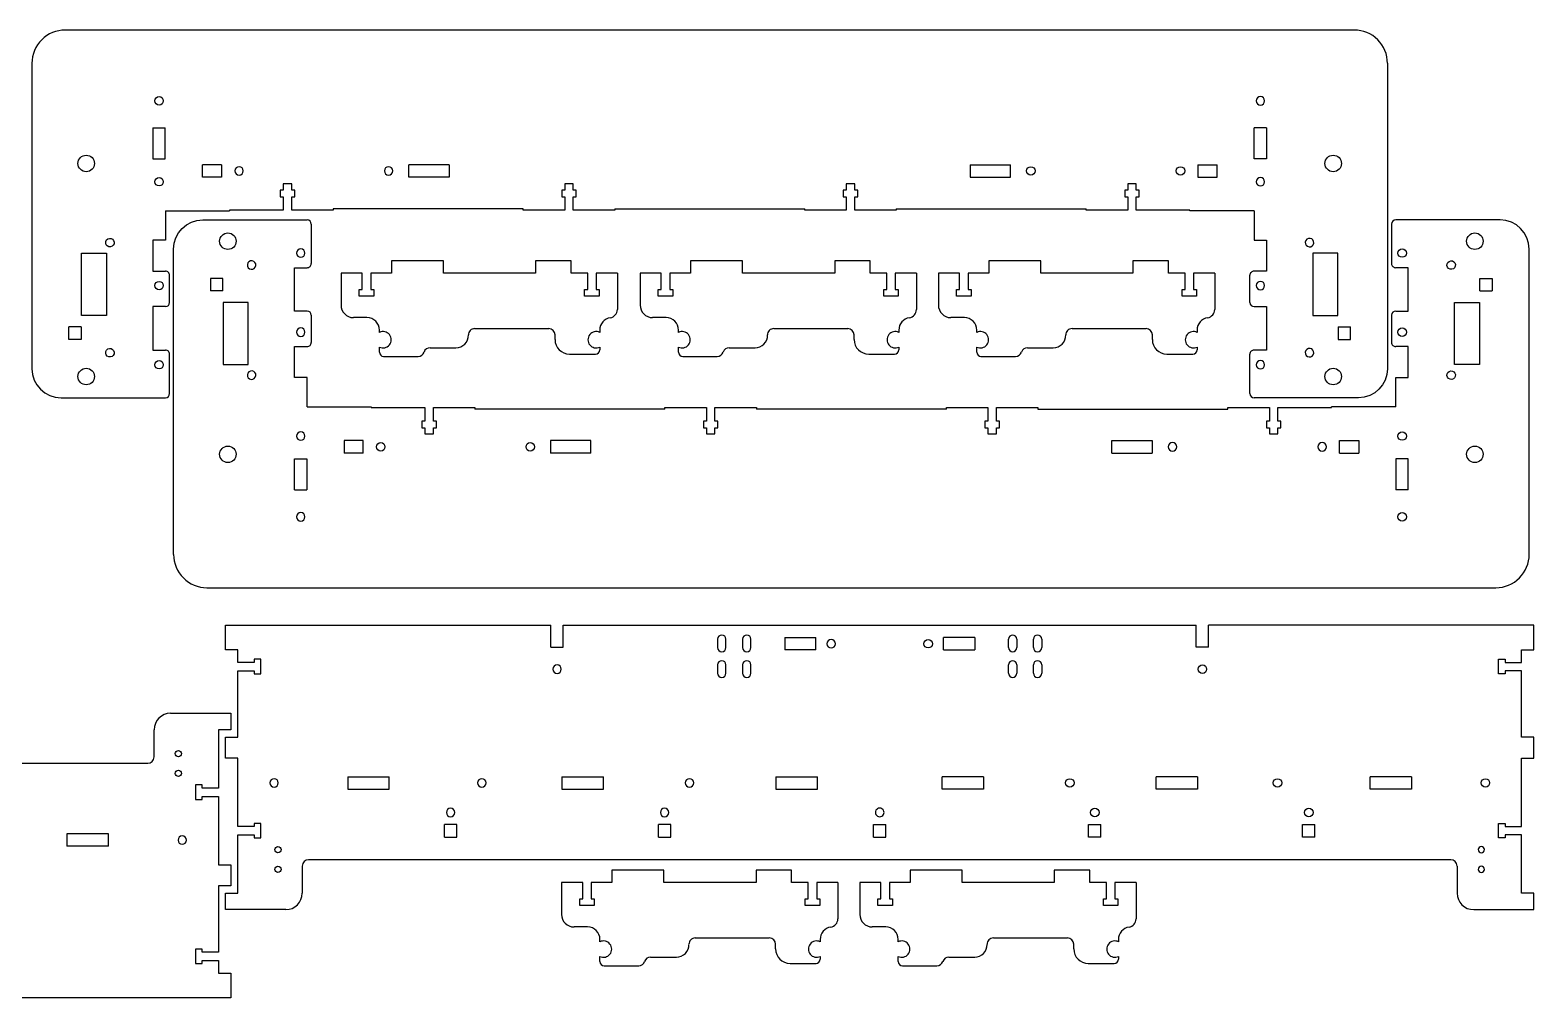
# Model space of a CAD drawing. Header units: millimetres. Extents: x 52 to 2754, y -868 to 10.
# Drawn here: x 2030 to 2754, y -744 to -278 of the extents above; entities that cross this region are included whole.
import ezdxf

# ---------------------------------------------------------------- set-up
doc = ezdxf.new("R2010")
doc.units = ezdxf.units.MM
doc.linetypes.add('HIDDEN', pattern=[9.525, 6.35, -3.175])
doc.layers.get('0').update_dxf_attribs({"lineweight": 70})
doc.layers.add('Hidden', color=7, linetype='HIDDEN', lineweight=70)

msp = doc.modelspace()

# ---------------------------------------------------------------- linework, layer by layer
at = {"color": 7, "lineweight": -3}
for p, q in [((2667.16, -278.45), (2046.72, -278.45)), ((2030.72, -294.45), (2030.72, -441.45)), ((2683.16, -294.45), (2683.16, -441.45)), ((2088.89, -325.53), (2094.89, -325.53)), ((2088.89, -325.53), (2088.89, -340.45)), ((2094.89, -340.45), (2094.89, -325.53)), ((2618.99, -340.45), (2618.99, -325.53)), ((2624.99, -325.53), (2618.99, -325.53)), ((2624.99, -325.53), (2624.99, -340.45)), ((2088.89, -340.45), (2094.89, -340.45)), ((2112.77, -349.27), (2112.77, -343.27)), ((2121.93, -343.27), (2112.77, -343.27)), ((2121.93, -343.27), (2121.93, -349.27)), ((2212.15, -349.25), (2212.15, -343.25)), ((2231.56, -343.25), (2212.15, -343.25)), ((2231.56, -343.25), (2231.56, -349.25)), ((2482.31, -343.25), (2482.31, -349.25)), ((2482.31, -343.25), (2501.73, -343.25)), ((2501.73, -349.25), (2501.73, -343.25)), ((2591.95, -343.27), (2591.95, -349.27)), ((2591.95, -343.27), (2601.11, -343.27)), ((2601.11, -349.27), (2601.11, -343.27)), ((2624.99, -340.45), (2618.99, -340.45)), ((2121.93, -349.27), (2112.77, -349.27)), ((2151.64, -352.45), (2151.64, -355.45)), ((2155.74, -352.45), (2151.64, -352.45)), ((2155.74, -355.45), (2155.74, -352.45)), ((2231.56, -349.25), (2212.15, -349.25)), ((2287.14, -352.45), (2287.14, -355.45)), ((2291.24, -352.45), (2287.14, -352.45)), ((2291.24, -355.45), (2291.24, -352.45)), ((2422.64, -352.45), (2422.64, -355.45)), ((2426.74, -352.45), (2422.64, -352.45)), ((2426.74, -355.45), (2426.74, -352.45)), ((2482.31, -349.25), (2501.73, -349.25)), ((2558.14, -352.45), (2558.14, -355.45)), ((2562.24, -352.45), (2558.14, -352.45)), ((2562.24, -355.45), (2562.24, -352.45)), ((2591.95, -349.27), (2601.11, -349.27)), ((2150.19, -355.45), (2150.19, -358.65)), ((2151.64, -355.45), (2150.19, -355.45)), ((2150.19, -358.65), (2151.64, -358.65)), ((2151.64, -358.65), (2151.64, -365.15)), ((2157.19, -355.45), (2155.74, -355.45)), ((2155.74, -358.65), (2157.19, -358.65)), ((2155.74, -365.15), (2155.74, -358.65)), ((2157.19, -358.65), (2157.19, -355.45)), ((2285.69, -355.45), (2285.69, -358.65)), ((2287.14, -355.45), (2285.69, -355.45)), ((2285.69, -358.65), (2287.14, -358.65)), ((2287.14, -358.65), (2287.14, -365.15)), ((2292.69, -355.45), (2291.24, -355.45)), ((2291.24, -358.65), (2292.69, -358.65)), ((2291.24, -365.15), (2291.24, -358.65)), ((2292.69, -358.65), (2292.69, -355.45)), ((2421.19, -355.45), (2421.19, -358.65)), ((2422.64, -355.45), (2421.19, -355.45)), ((2421.19, -358.65), (2422.64, -358.65)), ((2422.64, -358.65), (2422.64, -365.15)), ((2428.19, -355.45), (2426.74, -355.45)), ((2426.74, -358.65), (2428.19, -358.65)), ((2426.74, -365.15), (2426.74, -358.65)), ((2428.19, -358.65), (2428.19, -355.45)), ((2556.69, -355.45), (2556.69, -358.65)), ((2558.14, -355.45), (2556.69, -355.45)), ((2556.69, -358.65), (2558.14, -358.65)), ((2558.14, -358.65), (2558.14, -365.15)), ((2563.69, -355.45), (2562.24, -355.45)), ((2562.24, -358.65), (2563.69, -358.65)), ((2562.24, -365.15), (2562.24, -358.65)), ((2563.69, -358.65), (2563.69, -355.45)), ((2094.96, -365.45), (2094.96, -379.58)), ((2094.96, -365.45), (2125.79, -365.45)), ((2125.79, -365.15), (2125.79, -365.45)), ((2151.64, -365.15), (2125.79, -365.15)), ((2175.74, -365.15), (2155.74, -365.15)), ((2175.74, -364.45), (2175.74, -365.15)), ((2267.14, -364.45), (2175.74, -364.45)), ((2267.14, -365.15), (2267.14, -364.45)), ((2287.14, -365.15), (2267.14, -365.15)), ((2311.24, -365.15), (2291.24, -365.15)), ((2311.24, -364.45), (2402.64, -364.45)), ((2311.24, -364.45), (2311.24, -365.15)), ((2402.64, -365.15), (2402.64, -364.45)), ((2422.64, -365.15), (2402.64, -365.15)), ((2446.74, -365.15), (2426.74, -365.15)), ((2446.74, -364.45), (2446.74, -365.15)), ((2446.74, -364.45), (2538.14, -364.45)), ((2538.14, -365.15), (2538.14, -364.45)), ((2558.14, -365.15), (2538.14, -365.15)), ((2588.09, -365.15), (2562.24, -365.15)), ((2588.09, -365.45), (2588.09, -365.15)), ((2618.91, -365.45), (2588.09, -365.45)), ((2618.91, -365.45), (2618.91, -379.58)), ((2112.91, -369.86), (2163.14, -369.86)), ((2165.14, -371.86), (2165.14, -390.83)), ((2685.11, -371.86), (2685.11, -390.83)), ((2737.35, -369.86), (2687.11, -369.86)), ((2088.89, -379.58), (2088.89, -394.48)), ((2094.96, -379.58), (2088.89, -379.58)), ((2618.91, -379.58), (2624.99, -379.58)), ((2624.99, -379.58), (2624.99, -394.48)), ((2054.61, -415.8), (2054.61, -385.8)), ((2054.61, -385.8), (2066.61, -385.8)), ((2066.61, -385.8), (2066.61, -415.8)), ((2098.91, -530.86), (2098.91, -383.86)), ((2228.75, -389.47), (2203.75, -389.47)), ((2203.75, -389.47), (2203.75, -395.47)), ((2228.75, -395.47), (2228.75, -389.47)), ((2290.19, -389.47), (2273.11, -389.47)), ((2273.11, -389.47), (2273.11, -395.47)), ((2290.19, -395.47), (2290.19, -389.47)), ((2372.72, -389.47), (2347.72, -389.47)), ((2347.72, -389.47), (2347.72, -395.47)), ((2372.72, -395.47), (2372.72, -389.47)), ((2434.16, -389.47), (2417.08, -389.47)), ((2417.08, -389.47), (2417.08, -395.47)), ((2434.16, -395.47), (2434.16, -389.47)), ((2516.27, -389.47), (2491.27, -389.47)), ((2491.27, -389.47), (2491.27, -395.47)), ((2516.27, -395.47), (2516.27, -389.47)), ((2577.71, -389.47), (2560.63, -389.47)), ((2560.63, -389.47), (2560.63, -395.47)), ((2577.71, -395.47), (2577.71, -389.47)), ((2647.27, -385.8), (2647.27, -415.8)), ((2659.27, -385.8), (2647.27, -385.8)), ((2659.27, -415.8), (2659.27, -385.8)), ((2751.35, -530.86), (2751.35, -383.86)), ((2088.89, -394.48), (2094.95, -394.48)), ((2096.95, -409.58), (2096.95, -396.48)), ((2122.65, -397.96), (2116.65, -397.96)), ((2116.65, -397.96), (2116.65, -403.96)), ((2122.65, -403.96), (2122.65, -397.96)), ((2157.08, -413.73), (2157.08, -392.83)), ((2157.08, -392.83), (2163.14, -392.83)), ((2189.65, -395.47), (2179.47, -395.47)), ((2179.47, -395.47), (2179.47, -410.85)), ((2189.65, -403.27), (2189.65, -395.47)), ((2203.75, -395.47), (2193.75, -395.47)), ((2193.75, -395.47), (2193.75, -403.27)), ((2273.11, -395.47), (2228.75, -395.47)), ((2298.19, -395.47), (2290.19, -395.47)), ((2298.19, -403.27), (2298.19, -395.47)), ((2312.47, -395.47), (2302.29, -395.47)), ((2302.29, -395.47), (2302.29, -403.27)), ((2312.47, -395.47), (2312.47, -412.96)), ((2333.62, -395.47), (2323.44, -395.47)), ((2323.44, -395.47), (2323.44, -410.85)), ((2333.62, -403.27), (2333.62, -395.47)), ((2347.72, -395.47), (2337.72, -395.47)), ((2337.72, -395.47), (2337.72, -403.27)), ((2417.08, -395.47), (2372.72, -395.47)), ((2442.16, -395.47), (2434.16, -395.47)), ((2442.16, -403.27), (2442.16, -395.47)), ((2456.44, -395.47), (2446.26, -395.47)), ((2446.26, -395.47), (2446.26, -403.27)), ((2456.44, -395.47), (2456.44, -412.96)), ((2477.17, -395.47), (2466.99, -395.47)), ((2466.99, -395.47), (2466.99, -410.85)), ((2477.17, -403.27), (2477.17, -395.47)), ((2491.27, -395.47), (2481.27, -395.47)), ((2481.27, -395.47), (2481.27, -403.27)), ((2560.63, -395.47), (2516.27, -395.47)), ((2585.71, -395.47), (2577.71, -395.47)), ((2585.71, -403.27), (2585.71, -395.47)), ((2599.99, -395.47), (2589.81, -395.47)), ((2589.81, -395.47), (2589.81, -403.27)), ((2599.99, -395.47), (2599.99, -412.96)), ((2616.92, -409.58), (2616.92, -396.48)), ((2624.99, -394.48), (2618.92, -394.48)), ((2693.18, -392.83), (2687.11, -392.83)), ((2693.18, -413.73), (2693.18, -392.83)), ((2727.6, -403.96), (2727.6, -397.96)), ((2727.6, -397.96), (2733.6, -397.96)), ((2733.6, -397.96), (2733.6, -403.96)), ((2122.65, -403.96), (2116.65, -403.96)), ((2188.2, -403.27), (2189.65, -403.27)), ((2188.2, -406.47), (2188.2, -403.27)), ((2193.75, -403.27), (2195.2, -403.27)), ((2195.2, -403.27), (2195.2, -406.47)), ((2296.74, -406.47), (2296.74, -403.27)), ((2296.74, -403.27), (2298.19, -403.27)), ((2302.29, -403.27), (2303.74, -403.27)), ((2303.74, -403.27), (2303.74, -406.47)), ((2332.17, -403.27), (2333.62, -403.27)), ((2332.17, -406.47), (2332.17, -403.27)), ((2337.72, -403.27), (2339.17, -403.27)), ((2339.17, -403.27), (2339.17, -406.47)), ((2440.71, -406.47), (2440.71, -403.27)), ((2440.71, -403.27), (2442.16, -403.27)), ((2446.26, -403.27), (2447.71, -403.27)), ((2447.71, -403.27), (2447.71, -406.47)), ((2475.72, -403.27), (2477.17, -403.27)), ((2475.72, -406.47), (2475.72, -403.27)), ((2481.27, -403.27), (2482.72, -403.27)), ((2482.72, -403.27), (2482.72, -406.47)), ((2584.26, -406.47), (2584.26, -403.27)), ((2584.26, -403.27), (2585.71, -403.27)), ((2589.81, -403.27), (2591.26, -403.27)), ((2591.26, -403.27), (2591.26, -406.47)), ((2727.6, -403.96), (2733.6, -403.96)), ((2088.89, -411.58), (2088.89, -432.48)), ((2094.95, -411.58), (2088.89, -411.58)), ((2122.8, -409.51), (2122.8, -439.51)), ((2134.8, -409.51), (2122.8, -409.51)), ((2134.8, -439.51), (2134.8, -409.51)), ((2195.2, -406.47), (2188.2, -406.47)), ((2303.74, -406.47), (2296.74, -406.47)), ((2339.17, -406.47), (2332.17, -406.47)), ((2447.71, -406.47), (2440.71, -406.47)), ((2482.72, -406.47), (2475.72, -406.47)), ((2591.26, -406.47), (2584.26, -406.47)), ((2618.92, -411.58), (2624.99, -411.58)), ((2624.99, -411.58), (2624.99, -432.48)), ((2715.46, -439.51), (2715.46, -409.51)), ((2715.46, -409.51), (2727.46, -409.51)), ((2727.46, -409.51), (2727.46, -439.51)), ((2066.61, -415.8), (2054.61, -415.8)), ((2163.14, -413.73), (2157.08, -413.73)), ((2165.14, -415.73), (2165.14, -428.83)), ((2191.97, -416.85), (2185.47, -416.85)), ((2335.94, -416.85), (2329.44, -416.85)), ((2479.49, -416.85), (2472.99, -416.85)), ((2647.27, -415.8), (2659.27, -415.8)), ((2685.11, -415.73), (2685.11, -428.83)), ((2687.11, -413.73), (2693.18, -413.73)), ((2048.46, -427.35), (2048.46, -421.35)), ((2054.46, -421.35), (2048.46, -421.35)), ((2054.46, -421.35), (2054.46, -427.35)), ((2197.97, -424), (2197.97, -422.85)), ((2243.79, -422.14), (2279.47, -422.14)), ((2282.47, -427.42), (2282.47, -425.14)), ((2303.97, -422.85), (2303.97, -424)), ((2341.94, -424), (2341.94, -422.85)), ((2387.76, -422.14), (2423.44, -422.14)), ((2426.44, -427.42), (2426.44, -425.14)), ((2447.94, -422.85), (2447.94, -424)), ((2485.49, -424), (2485.49, -422.85)), ((2531.31, -422.14), (2566.99, -422.14)), ((2569.99, -427.42), (2569.99, -425.14)), ((2591.49, -422.85), (2591.49, -424)), ((2659.41, -421.35), (2659.41, -427.35)), ((2659.41, -421.35), (2665.41, -421.35)), ((2665.41, -427.35), (2665.41, -421.35)), ((2054.46, -427.35), (2048.46, -427.35)), ((2088.89, -432.48), (2094.95, -432.48)), ((2157.08, -445.73), (2157.08, -430.83)), ((2157.08, -430.83), (2163.14, -430.83)), ((2197.97, -433.5), (2197.97, -431.04)), ((2222.3, -431.38), (2234.79, -431.38)), ((2303.97, -431.04), (2303.97, -432.42)), ((2341.94, -433.5), (2341.94, -431.04)), ((2366.27, -431.38), (2378.76, -431.38)), ((2447.94, -431.04), (2447.94, -432.42)), ((2485.49, -433.5), (2485.49, -431.04)), ((2509.82, -431.38), (2522.31, -431.38)), ((2591.49, -431.04), (2591.49, -432.42)), ((2624.99, -432.48), (2618.92, -432.48)), ((2659.41, -427.35), (2665.41, -427.35)), ((2693.18, -430.83), (2687.11, -430.83)), ((2693.18, -445.73), (2693.18, -430.83)), ((2096.95, -453.45), (2096.95, -434.48)), ((2122.8, -439.51), (2134.8, -439.51)), ((2199.97, -435.5), (2216.6, -435.5)), ((2289.47, -434.42), (2301.97, -434.42)), ((2343.94, -435.5), (2360.57, -435.5)), ((2433.44, -434.42), (2445.94, -434.42)), ((2487.49, -435.5), (2504.12, -435.5)), ((2576.99, -434.42), (2589.49, -434.42)), ((2616.92, -453.45), (2616.92, -434.48)), ((2727.46, -439.51), (2715.46, -439.51)), ((2163.15, -445.73), (2157.08, -445.73)), ((2163.15, -459.86), (2163.15, -445.73)), ((2687.1, -445.73), (2693.18, -445.73)), ((2687.1, -459.86), (2687.1, -445.73)), ((2044.72, -455.45), (2094.95, -455.45)), ((2669.16, -455.45), (2618.92, -455.45)), ((2163.15, -459.86), (2193.98, -459.86)), ((2193.98, -459.86), (2193.98, -460.16)), ((2193.98, -460.16), (2219.83, -460.16)), ((2219.83, -460.16), (2219.83, -466.66)), ((2223.93, -466.66), (2223.93, -460.16)), ((2223.93, -460.16), (2243.93, -460.16)), ((2243.93, -460.16), (2243.93, -460.86)), ((2335.33, -460.86), (2243.93, -460.86)), ((2335.33, -460.16), (2355.33, -460.16)), ((2335.33, -460.86), (2335.33, -460.16)), ((2355.33, -460.16), (2355.33, -466.66)), ((2359.43, -460.16), (2379.43, -460.16)), ((2359.43, -466.66), (2359.43, -460.16)), ((2379.43, -460.16), (2379.43, -460.86)), ((2470.83, -460.86), (2379.43, -460.86)), ((2470.83, -460.16), (2490.83, -460.16)), ((2470.83, -460.86), (2470.83, -460.16)), ((2490.83, -460.16), (2490.83, -466.66)), ((2494.93, -460.16), (2514.93, -460.16)), ((2494.93, -466.66), (2494.93, -460.16)), ((2514.93, -460.16), (2514.93, -460.86)), ((2514.93, -460.86), (2606.33, -460.86)), ((2606.33, -460.86), (2606.33, -460.16)), ((2606.33, -460.16), (2626.33, -460.16)), ((2626.33, -460.16), (2626.33, -466.66)), ((2630.43, -460.16), (2656.28, -460.16)), ((2630.43, -466.66), (2630.43, -460.16)), ((2656.28, -460.16), (2656.28, -459.86)), ((2687.1, -459.86), (2656.28, -459.86)), ((2218.38, -466.66), (2218.38, -469.86)), ((2219.83, -466.66), (2218.38, -466.66)), ((2218.38, -469.86), (2219.83, -469.86)), ((2219.83, -469.86), (2219.83, -472.86)), ((2225.38, -466.66), (2223.93, -466.66)), ((2223.93, -469.86), (2225.38, -469.86)), ((2223.93, -472.86), (2223.93, -469.86)), ((2225.38, -469.86), (2225.38, -466.66)), ((2353.88, -466.66), (2353.88, -469.86)), ((2355.33, -466.66), (2353.88, -466.66)), ((2353.88, -469.86), (2355.33, -469.86)), ((2355.33, -469.86), (2355.33, -472.86)), ((2360.88, -466.66), (2359.43, -466.66)), ((2359.43, -469.86), (2360.88, -469.86)), ((2359.43, -472.86), (2359.43, -469.86)), ((2360.88, -469.86), (2360.88, -466.66)), ((2489.38, -466.66), (2489.38, -469.86)), ((2490.83, -466.66), (2489.38, -466.66)), ((2489.38, -469.86), (2490.83, -469.86)), ((2490.83, -469.86), (2490.83, -472.86)), ((2496.38, -466.66), (2494.93, -466.66)), ((2494.93, -469.86), (2496.38, -469.86)), ((2494.93, -472.86), (2494.93, -469.86)), ((2496.38, -469.86), (2496.38, -466.66)), ((2624.88, -466.66), (2624.88, -469.86)), ((2626.33, -466.66), (2624.88, -466.66)), ((2624.88, -469.86), (2626.33, -469.86)), ((2626.33, -469.86), (2626.33, -472.86)), ((2631.88, -466.66), (2630.43, -466.66)), ((2630.43, -469.86), (2631.88, -469.86)), ((2630.43, -472.86), (2630.43, -469.86)), ((2631.88, -469.86), (2631.88, -466.66)), ((2180.96, -476.04), (2180.96, -482.04)), ((2190.12, -476.04), (2180.96, -476.04)), ((2190.12, -482.04), (2190.12, -476.04)), ((2219.83, -472.86), (2223.93, -472.86)), ((2299.75, -476.06), (2280.34, -476.06)), ((2280.34, -476.06), (2280.34, -482.06)), ((2299.75, -482.06), (2299.75, -476.06)), ((2355.33, -472.86), (2359.43, -472.86)), ((2490.83, -472.86), (2494.93, -472.86)), ((2550.5, -482.06), (2550.5, -476.06)), ((2550.5, -476.06), (2569.92, -476.06)), ((2569.92, -476.06), (2569.92, -482.06)), ((2626.33, -472.86), (2630.43, -472.86)), ((2660.14, -482.04), (2660.14, -476.04)), ((2660.14, -476.04), (2669.3, -476.04)), ((2669.3, -476.04), (2669.3, -482.04)), ((2157.08, -499.78), (2157.08, -484.86)), ((2157.08, -484.86), (2163.08, -484.86)), ((2163.08, -484.86), (2163.08, -499.78)), ((2190.12, -482.04), (2180.96, -482.04)), ((2299.75, -482.06), (2280.34, -482.06)), ((2550.5, -482.06), (2569.92, -482.06)), ((2660.14, -482.04), (2669.3, -482.04)), ((2687.18, -484.86), (2687.18, -499.78)), ((2693.18, -484.86), (2687.18, -484.86)), ((2693.18, -499.78), (2693.18, -484.86)), ((2157.08, -499.78), (2163.08, -499.78)), ((2693.18, -499.78), (2687.18, -499.78)), ((2114.91, -546.86), (2735.35, -546.86)), ((2123.86, -576.85), (2123.86, -564.85)), ((2123.86, -576.85), (2123.86, -564.85)), ((2123.86, -564.85), (2280.44, -564.85)), ((2280.44, -575.57), (2280.44, -564.85)), ((2286.44, -564.85), (2591.06, -564.85)), ((2286.44, -575.57), (2286.44, -564.85)), ((2360.75, -571.67), (2360.75, -575.67)), ((2364.75, -575.67), (2364.75, -571.67)), ((2372.75, -571.67), (2372.75, -575.67)), ((2376.75, -575.67), (2376.75, -571.67)), ((2393.03, -570.84), (2408.01, -570.84)), ((2393.03, -570.84), (2393.03, -576.84)), ((2408.01, -576.84), (2408.01, -570.84)), ((2484.47, -570.84), (2469.49, -570.84)), ((2469.49, -576.84), (2469.49, -570.84)), ((2484.47, -570.84), (2484.47, -576.84)), ((2500.75, -575.67), (2500.75, -571.67)), ((2504.75, -571.67), (2504.75, -575.67)), ((2512.75, -575.67), (2512.75, -571.67)), ((2516.75, -571.67), (2516.75, -575.67)), ((2591.06, -575.57), (2591.06, -564.85)), ((2597.06, -575.57), (2597.06, -564.85)), ((2753.64, -564.85), (2597.06, -564.85)), ((2753.64, -576.85), (2753.64, -564.85)), ((2753.64, -576.85), (2753.64, -564.85)), ((2129.86, -576.85), (2123.86, -576.85)), ((2129.86, -582.8), (2129.86, -576.85)), ((2129.86, -582.8), (2129.86, -576.85)), ((2280.44, -575.57), (2286.44, -575.57)), ((2408.01, -576.84), (2393.03, -576.84)), ((2469.49, -576.84), (2484.47, -576.84)), ((2597.06, -575.57), (2591.06, -575.57)), ((2747.64, -582.8), (2747.64, -576.85)), ((2747.64, -576.85), (2753.64, -576.85)), ((2747.64, -582.8), (2747.64, -576.85)), ((2137.66, -582.8), (2129.86, -582.8)), ((2137.66, -581.35), (2137.66, -582.8)), ((2140.86, -581.35), (2137.66, -581.35)), ((2140.86, -588.35), (2140.86, -581.35)), ((2360.75, -584.02), (2360.75, -588.02)), ((2364.75, -588.02), (2364.75, -584.02)), ((2372.75, -584.02), (2372.75, -588.02)), ((2376.75, -588.02), (2376.75, -584.02)), ((2500.75, -588.02), (2500.75, -584.02)), ((2504.75, -584.02), (2504.75, -588.02)), ((2512.75, -588.02), (2512.75, -584.02)), ((2516.75, -584.02), (2516.75, -588.02)), ((2736.64, -581.35), (2739.84, -581.35)), ((2736.64, -588.35), (2736.64, -581.35)), ((2739.84, -581.35), (2739.84, -582.8)), ((2739.84, -582.8), (2747.64, -582.8)), ((2129.86, -618.85), (2129.86, -586.9)), ((2129.86, -586.9), (2137.66, -586.9)), ((2129.86, -618.85), (2129.86, -586.9)), ((2137.66, -586.9), (2137.66, -588.35)), ((2137.66, -588.35), (2140.86, -588.35)), ((2739.84, -588.35), (2736.64, -588.35)), ((2739.84, -586.9), (2739.84, -588.35)), ((2747.64, -586.9), (2739.84, -586.9)), ((2747.64, -618.85), (2747.64, -586.9)), ((2747.64, -618.85), (2747.64, -586.9)), ((2097.47, -607.34), (2126.44, -607.34)), ((2126.44, -607.34), (2126.44, -615.34)), ((2126.44, -607.34), (2126.44, -615.34)), ((2089.47, -628.34), (2089.47, -615.34)), ((2120.44, -615.34), (2120.44, -643.29)), ((2126.44, -615.34), (2120.44, -615.34)), ((2120.44, -615.34), (2120.44, -643.29)), ((2123.86, -628.85), (2123.86, -618.85)), ((2123.86, -618.85), (2129.86, -618.85)), ((2123.86, -628.85), (2123.86, -618.85)), ((2753.64, -618.85), (2747.64, -618.85)), ((2753.64, -628.85), (2753.64, -618.85)), ((2753.64, -628.85), (2753.64, -618.85)), ((2129.86, -628.85), (2123.86, -628.85)), ((2129.86, -661.8), (2129.86, -628.85)), ((2129.86, -661.8), (2129.86, -628.85)), ((2747.64, -661.8), (2747.64, -628.85)), ((2747.64, -661.8), (2747.64, -628.85)), ((2747.64, -628.85), (2753.64, -628.85)), ((1536.63, -631.34), (2086.47, -631.34)), ((2112.64, -641.84), (2109.44, -641.84)), ((2109.44, -641.84), (2109.44, -648.84)), ((2112.64, -643.29), (2112.64, -641.84)), ((2120.44, -643.29), (2112.64, -643.29)), ((2182.72, -637.85), (2182.72, -643.85)), ((2182.72, -637.85), (2202.72, -637.85)), ((2182.72, -643.85), (2202.72, -643.85)), ((2202.72, -643.85), (2202.72, -637.85)), ((2285.74, -637.85), (2285.74, -643.85)), ((2285.74, -637.85), (2305.74, -637.85)), ((2285.74, -643.85), (2305.74, -643.85)), ((2305.74, -643.85), (2305.74, -637.85)), ((2388.74, -637.85), (2388.74, -643.85)), ((2388.74, -637.85), (2408.74, -637.85)), ((2388.74, -643.85), (2408.74, -643.85)), ((2408.74, -643.85), (2408.74, -637.85)), ((2488.76, -637.85), (2468.76, -637.85)), ((2468.76, -643.85), (2468.76, -637.85)), ((2488.76, -643.85), (2468.76, -643.85)), ((2488.76, -637.85), (2488.76, -643.85)), ((2591.76, -637.85), (2571.76, -637.85)), ((2571.76, -643.85), (2571.76, -637.85)), ((2591.76, -643.85), (2571.76, -643.85)), ((2591.76, -637.85), (2591.76, -643.85)), ((2694.77, -637.85), (2674.77, -637.85)), ((2674.77, -643.85), (2674.77, -637.85)), ((2694.77, -643.85), (2674.77, -643.85)), ((2694.77, -637.85), (2694.77, -643.85)), ((2109.44, -648.84), (2112.64, -648.84)), ((2112.64, -648.84), (2112.64, -647.39)), ((2112.64, -647.39), (2120.44, -647.39)), ((2120.44, -647.39), (2120.44, -680.34)), ((2120.44, -647.39), (2120.44, -680.34)), ((2067.57, -665.34), (2047.57, -665.34)), ((2047.57, -665.34), (2047.57, -671.34)), ((2067.57, -671.34), (2067.57, -665.34)), ((2137.66, -661.8), (2129.86, -661.8)), ((2129.86, -693.85), (2129.86, -665.9)), ((2129.86, -693.85), (2129.86, -665.9)), ((2129.86, -665.9), (2137.66, -665.9)), ((2140.86, -660.35), (2137.66, -660.35)), ((2137.66, -660.35), (2137.66, -661.8)), ((2137.66, -665.9), (2137.66, -667.35)), ((2140.86, -667.35), (2140.86, -660.35)), ((2229.24, -666.92), (2229.24, -660.92)), ((2235.24, -660.92), (2229.24, -660.92)), ((2235.24, -666.92), (2235.24, -660.92)), ((2332.24, -666.92), (2332.24, -660.92)), ((2338.24, -660.92), (2332.24, -660.92)), ((2338.24, -666.92), (2338.24, -660.92)), ((2435.74, -666.92), (2435.74, -660.92)), ((2435.74, -660.92), (2441.76, -660.92)), ((2441.76, -666.92), (2441.76, -660.92)), ((2539.26, -666.92), (2539.26, -660.92)), ((2539.26, -660.92), (2545.26, -660.92)), ((2545.26, -666.92), (2545.26, -660.92)), ((2642.26, -666.92), (2642.26, -660.92)), ((2642.26, -660.92), (2648.26, -660.92)), ((2648.26, -666.92), (2648.26, -660.92)), ((2736.64, -667.35), (2736.64, -660.35)), ((2736.64, -660.35), (2739.84, -660.35)), ((2739.84, -660.35), (2739.84, -661.8)), ((2739.84, -661.8), (2747.64, -661.8)), ((2747.64, -665.9), (2739.84, -665.9)), ((2739.84, -665.9), (2739.84, -667.35)), ((2747.64, -693.85), (2747.64, -665.9)), ((2747.64, -693.85), (2747.64, -665.9)), ((2067.57, -671.34), (2047.57, -671.34)), ((2137.66, -667.35), (2140.86, -667.35)), ((2229.24, -666.92), (2235.24, -666.92)), ((2332.24, -666.92), (2338.24, -666.92)), ((2435.74, -666.92), (2441.76, -666.92)), ((2545.26, -666.92), (2539.26, -666.92)), ((2648.26, -666.92), (2642.26, -666.92)), ((2739.84, -667.35), (2736.64, -667.35)), ((2120.44, -680.34), (2126.44, -680.34)), ((2126.44, -680.34), (2126.44, -690.34)), ((2126.44, -680.34), (2126.44, -690.34)), ((2713.67, -677.85), (2163.83, -677.85)), ((2160.83, -680.85), (2160.83, -693.85)), ((2334.89, -682.79), (2309.89, -682.79)), ((2309.89, -682.79), (2309.89, -688.79)), ((2334.89, -688.79), (2334.89, -682.79)), ((2396.33, -682.79), (2379.25, -682.79)), ((2379.25, -682.79), (2379.25, -688.79)), ((2396.33, -688.79), (2396.33, -682.79)), ((2478.44, -682.79), (2453.44, -682.79)), ((2453.44, -682.79), (2453.44, -688.79)), ((2478.44, -688.79), (2478.44, -682.79)), ((2539.88, -682.79), (2522.8, -682.79)), ((2522.8, -682.79), (2522.8, -688.79)), ((2539.88, -688.79), (2539.88, -682.79)), ((2716.67, -680.85), (2716.67, -693.85)), ((2120.44, -690.34), (2120.44, -722.29)), ((2120.44, -690.34), (2120.44, -722.29)), ((2126.44, -690.34), (2120.44, -690.34)), ((2123.86, -701.85), (2123.86, -693.85)), ((2123.86, -701.85), (2123.86, -693.85)), ((2123.86, -693.85), (2129.86, -693.85)), ((2295.79, -688.79), (2285.61, -688.79)), ((2285.61, -688.79), (2285.61, -704.17)), ((2295.79, -696.59), (2295.79, -688.79)), ((2309.89, -688.79), (2299.89, -688.79)), ((2299.89, -688.79), (2299.89, -696.59)), ((2379.25, -688.79), (2334.89, -688.79)), ((2404.33, -688.79), (2396.33, -688.79)), ((2404.33, -696.59), (2404.33, -688.79)), ((2418.61, -688.79), (2408.43, -688.79)), ((2408.43, -688.79), (2408.43, -696.59)), ((2418.61, -688.79), (2418.61, -706.28)), ((2439.34, -688.79), (2429.16, -688.79)), ((2429.16, -688.79), (2429.16, -704.17)), ((2439.34, -696.59), (2439.34, -688.79)), ((2453.44, -688.79), (2443.44, -688.79)), ((2443.44, -688.79), (2443.44, -696.59)), ((2522.8, -688.79), (2478.44, -688.79)), ((2547.88, -688.79), (2539.88, -688.79)), ((2547.88, -696.59), (2547.88, -688.79)), ((2562.16, -688.79), (2551.98, -688.79)), ((2551.98, -688.79), (2551.98, -696.59)), ((2562.16, -688.79), (2562.16, -706.28)), ((2753.64, -693.85), (2747.64, -693.85)), ((2753.64, -701.85), (2753.64, -693.85)), ((2753.64, -701.85), (2753.64, -693.85)), ((2152.83, -701.85), (2123.86, -701.85)), ((2294.34, -696.59), (2295.79, -696.59)), ((2294.34, -699.79), (2294.34, -696.59)), ((2301.34, -699.79), (2294.34, -699.79)), ((2299.89, -696.59), (2301.34, -696.59)), ((2301.34, -696.59), (2301.34, -699.79)), ((2402.88, -699.79), (2402.88, -696.59)), ((2402.88, -696.59), (2404.33, -696.59)), ((2409.88, -699.79), (2402.88, -699.79)), ((2408.43, -696.59), (2409.88, -696.59)), ((2409.88, -696.59), (2409.88, -699.79)), ((2437.89, -696.59), (2439.34, -696.59)), ((2437.89, -699.79), (2437.89, -696.59)), ((2444.89, -699.79), (2437.89, -699.79)), ((2443.44, -696.59), (2444.89, -696.59)), ((2444.89, -696.59), (2444.89, -699.79)), ((2546.43, -699.79), (2546.43, -696.59)), ((2546.43, -696.59), (2547.88, -696.59)), ((2553.43, -699.79), (2546.43, -699.79)), ((2551.98, -696.59), (2553.43, -696.59)), ((2553.43, -696.59), (2553.43, -699.79)), ((2724.67, -701.85), (2753.64, -701.85)), ((2298.11, -710.17), (2291.61, -710.17)), ((2304.11, -717.32), (2304.11, -716.17)), ((2349.93, -715.46), (2385.61, -715.46)), ((2410.11, -716.17), (2410.11, -717.32)), ((2441.66, -710.17), (2435.16, -710.17)), ((2447.66, -717.32), (2447.66, -716.17)), ((2493.48, -715.46), (2529.16, -715.46)), ((2553.66, -716.17), (2553.66, -717.32)), ((2109.44, -720.84), (2109.44, -727.84)), ((2112.64, -720.84), (2109.44, -720.84)), ((2112.64, -722.29), (2112.64, -720.84)), ((2120.44, -722.29), (2112.64, -722.29)), ((2388.61, -720.74), (2388.61, -718.46)), ((2532.16, -720.74), (2532.16, -718.46)), ((2109.44, -727.84), (2112.64, -727.84)), ((2112.64, -726.39), (2120.44, -726.39)), ((2112.64, -727.84), (2112.64, -726.39)), ((2120.44, -726.39), (2120.44, -732.34)), ((2120.44, -726.39), (2120.44, -732.34)), ((2304.11, -726.82), (2304.11, -724.36)), ((2306.11, -728.82), (2322.74, -728.82)), ((2328.44, -724.7), (2340.93, -724.7)), ((2395.61, -727.74), (2408.11, -727.74)), ((2410.11, -724.36), (2410.11, -725.74)), ((2447.66, -726.82), (2447.66, -724.36)), ((2449.66, -728.82), (2466.29, -728.82)), ((2471.99, -724.7), (2484.48, -724.7)), ((2539.16, -727.74), (2551.66, -727.74)), ((2553.66, -724.36), (2553.66, -725.74)), ((2120.44, -732.34), (2126.44, -732.34)), ((2126.44, -732.34), (2126.44, -744.34)), ((2126.44, -732.34), (2126.44, -744.34)), ((2126.44, -744.34), (1969.86, -744.34))]:
    msp.add_line(p, q, dxfattribs=at)
at = {"color": 7, "lineweight": -3, "extrusion": (-3.4059e-15, 2.22045e-16, -1)}
for centre in [(-2415.42, -573.84), (-2283.44, -586.06), (-2147.24, -640.85), (-2247.24, -640.85), (-2347.24, -640.85), (-2232.24, -655.05), (-2335.24, -655.05)]:
    msp.add_circle(centre, 2.05, dxfattribs=at)
at = {"color": 7, "lineweight": -3}
for centre, radius in [((2462.08, -573.84), 2.05), ((2594.06, -586.06), 2.05), ((2101.17, -626.72), 1.5), ((2101.17, -636.24), 1.5), ((2530.26, -640.85), 2.05), ((2630.26, -640.85), 2.05), ((2730.26, -640.85), 2.05), ((2542.26, -655.05), 2.05), ((2645.26, -655.05), 2.05), ((2149.13, -672.94), 1.5), ((2149.13, -682.47), 1.5)]:
    msp.add_circle(centre, radius, dxfattribs=at)
at = {"color": 7, "lineweight": -3, "extrusion": (3.46867e-15, 2.22045e-16, -1)}
msp.add_circle((-2103.06, -668.34), 2.05, dxfattribs=at)
at = {"color": 7, "lineweight": -3, "extrusion": (-3.4059e-15, 6.49126e-15, -1)}
msp.add_circle((-2728.37, -672.94), 1.5, dxfattribs=at)
at = {"color": 7, "lineweight": -3, "extrusion": (-3.4059e-15, 6.48511e-15, -1)}
msp.add_circle((-2728.37, -682.47), 1.5, dxfattribs=at)
at = {"color": 7, "lineweight": -3}
for centre, radius, start, end in [((2046.72, -294.45), 16, 90, 180.00017), ((2667.16, -294.45), 16, 359.99983, 90), ((2163.14, -371.86), 2, 360, 89.99983), ((2687.11, -371.86), 2, 90.00017, 180), ((2163.14, -390.83), 2, 269.99983, 0), ((2687.11, -390.83), 2, 180, 270.00017), ((2094.95, -396.48), 2, 0, 90.00017), ((2618.92, -396.48), 2, 89.99983, 180), ((2094.95, -409.58), 2, 270.00017, 0), ((2185.47, -410.85), 6, 180, 270), ((2329.44, -410.85), 6, 180, 270), ((2472.99, -410.85), 6, 180, 270), ((2618.92, -409.58), 2, 180, 269.99983), ((2163.14, -415.73), 2, 360, 89.99983), ((2191.97, -422.85), 6, 0, 90), ((2309.97, -422.85), 6, 98.62693, 180), ((2308.47, -412.96), 4, 278.62693, 0), ((2335.94, -422.85), 6, 0, 90), ((2453.94, -422.85), 6, 98.62693, 180), ((2452.44, -412.96), 4, 278.62693, 0), ((2479.49, -422.85), 6, 0, 90), ((2597.49, -422.85), 6, 98.62693, 180), ((2595.99, -412.96), 4, 278.62693, 0), ((2687.11, -415.73), 2, 90.00017, 180), ((2199.7, -427.52), 3.92, 243.81145, 116.18855), ((2234.79, -425.38), 6, 270, 1.50338), ((2243.79, -425.14), 3, 90, 181.50338), ((2279.47, -425.14), 3, 0, 90), ((2302.24, -427.52), 3.92, 63.81145, 296.18855), ((2343.67, -427.52), 3.92, 243.81145, 116.18855), ((2378.76, -425.38), 6, 270, 1.50338), ((2387.76, -425.14), 3, 90, 181.50338), ((2423.44, -425.14), 3, 0, 90), ((2446.21, -427.52), 3.92, 63.81145, 296.18855), ((2487.22, -427.52), 3.92, 243.81145, 116.18855), ((2522.31, -425.38), 6, 270, 1.50338), ((2531.31, -425.14), 3, 90, 181.50338), ((2566.99, -425.14), 3, 0, 90), ((2589.76, -427.52), 3.92, 63.81145, 296.18855), ((2094.95, -434.48), 2, 0, 90.00017), ((2163.14, -428.83), 2, 269.99983, 0), ((2199.97, -433.5), 2, 180, 270), ((2216.6, -432.5), 3, 270, 341.8096), ((2222.3, -434.38), 3, 90, 161.8096), ((2289.47, -427.42), 7, 180, 270), ((2301.97, -432.42), 2, 270, 0), ((2343.94, -433.5), 2, 180, 270), ((2360.57, -432.5), 3, 270, 341.8096), ((2366.27, -434.38), 3, 90, 161.8096), ((2433.44, -427.42), 7, 180, 270), ((2445.94, -432.42), 2, 270, 0), ((2487.49, -433.5), 2, 180, 270), ((2504.12, -432.5), 3, 270, 341.8096), ((2509.82, -434.38), 3, 90, 161.8096), ((2576.99, -427.42), 7, 180, 270), ((2589.49, -432.42), 2, 270, 0), ((2618.92, -434.48), 2, 89.99983, 180), ((2687.11, -428.83), 2, 180, 270.00017), ((2094.95, -453.45), 2, 270.00017, 0), ((2618.92, -453.45), 2, 180, 269.99983), ((2114.91, -530.86), 16, 179.99983, 270), ((2735.35, -530.86), 16, 270, 0.00017), ((2362.75, -571.67), 2, 360, 180), ((2374.75, -571.67), 2, 0, 180), ((2502.75, -571.67), 2, 0, 180), ((2514.75, -571.67), 2, 0, 180), ((2362.75, -575.67), 2, 180, 0), ((2374.75, -575.67), 2, 180, 0), ((2502.75, -575.67), 2, 180, 0), ((2514.75, -575.67), 2, 180, 0), ((2362.75, -584.02), 2, 0, 180), ((2374.75, -584.02), 2, 0, 180), ((2502.75, -584.02), 2, 0, 180), ((2514.75, -584.02), 2, 0, 180), ((2362.75, -588.02), 2, 180, 0), ((2374.75, -588.02), 2, 180, 0), ((2502.75, -588.02), 2, 180, 0), ((2514.75, -588.02), 2, 180, 0), ((2097.47, -615.34), 8, 90, 180), ((2086.47, -628.34), 3, 270, 0), ((2438.73, -655.05), 2.05, 89.3525, 270.6475), ((2438.77, -655.05), 2.05, 269.3525, 90.6475), ((2163.83, -680.85), 3, 90, 180), ((2713.67, -680.85), 3, 360, 90), ((2152.83, -693.85), 8, 270, 0), ((2724.67, -693.85), 8, 180, 270), ((2291.61, -704.17), 6, 180, 270), ((2414.61, -706.28), 4, 278.62693, 0), ((2435.16, -704.17), 6, 180, 270), ((2558.16, -706.28), 4, 278.62693, 0), ((2298.11, -716.17), 6, 0, 90), ((2349.93, -718.46), 3, 90, 181.50338), ((2385.61, -718.46), 3, 0, 90), ((2416.11, -716.17), 6, 98.62693, 180), ((2441.66, -716.17), 6, 0, 90), ((2493.48, -718.46), 3, 90, 181.50338), ((2529.16, -718.46), 3, 0, 90), ((2559.66, -716.17), 6, 98.62693, 180), ((2305.84, -720.84), 3.92, 243.81145, 116.18855), ((2340.93, -718.7), 6, 270, 1.50338), ((2395.61, -720.74), 7, 180, 270), ((2408.38, -720.84), 3.92, 63.81145, 296.18855), ((2449.39, -720.84), 3.92, 243.81145, 116.18855), ((2484.48, -718.7), 6, 270, 1.50338), ((2539.16, -720.74), 7, 180, 270), ((2551.93, -720.84), 3.92, 63.81145, 296.18855), ((2306.11, -726.82), 2, 180, 270), ((2322.74, -725.82), 3, 270, 341.8096), ((2328.44, -727.7), 3, 90, 161.8096), ((2408.11, -725.74), 2, 270, 0), ((2449.66, -726.82), 2, 180, 270), ((2466.29, -725.82), 3, 270, 341.8096), ((2471.99, -727.7), 3, 90, 161.8096), ((2551.66, -725.74), 2, 270, 0)]:
    msp.add_arc(centre, radius, start, end, dxfattribs=at)
at = {"color": 7, "lineweight": -3, "extrusion": (-3.31067e-14, -1.0919e-08, 1)}
for centre, major_axis in [((2091.89, -312.53), (0, -2.05, 0)), ((2056.84, -342.66), (3.97, 0)), ((2657.03, -342.66), (-3.97, 0)), ((2091.89, -351.45), (0, -2.05, 0)), ((2068.23, -380.75), (-0.24, 2.04, 0)), ((2091.89, -401.45), (2.05, 0)), ((2068.23, -433.75), (-0.24, 2.04, 0)), ((2056.84, -445.22), (3.97, 0)), ((2091.89, -439.53), (2.05, 0)), ((2657.03, -445.22), (-3.97, 0))]:
    msp.add_ellipse(centre, major_axis=major_axis, ratio=1, dxfattribs=at)
at = {"color": 7, "lineweight": -3, "extrusion": (-3.3044e-14, 1.0919e-08, -1)}
for centre, major_axis in [((2621.99, -312.53), (0, -2.05, 0)), ((2621.99, -351.45), (0, -2.05, 0)), ((2645.65, -380.75), (0.24, 2.04, 0)), ((2621.99, -401.45), (-2.05, 0)), ((2645.65, -433.75), (0.24, 2.04, 0)), ((2621.99, -439.53), (-2.05, 0))]:
    msp.add_ellipse(centre, major_axis=major_axis, ratio=1, dxfattribs=at)
at = {"color": 7, "lineweight": -3, "extrusion": (3.31067e-14, 1.0919e-08, -1)}
for centre in [(2130.38, -346.27), (2202.37, -346.27)]:
    msp.add_ellipse(centre, major_axis=(-2.05, 0), ratio=1, dxfattribs=at)
at = {"color": 7, "lineweight": -3, "extrusion": (3.3044e-14, -1.0919e-08, 1)}
for centre in [(2511.5, -346.27), (2583.5, -346.27)]:
    msp.add_ellipse(centre, major_axis=(2.05, 0), ratio=1, dxfattribs=at)
at = {"color": 7, "lineweight": -3, "extrusion": (3.13851e-17, 3.82859e-16, -1)}
for centre, major_axis in [((2112.91, -383.86), (9.9, 9.9)), ((2669.16, -441.45), (-9.9, -9.9))]:
    msp.add_ellipse(centre, major_axis=major_axis, ratio=1, start_param=3.926991, end_param=5.497787, dxfattribs=at)
at = {"color": 7, "lineweight": -3, "extrusion": (3.3044e-14, 1.0919e-08, 1)}
for centre, major_axis in [((2125.03, -380.09), (3.97, 0)), ((2725.22, -380.09), (-3.97, 0)), ((2690.18, -385.78), (-2.05, 0)), ((2713.84, -391.56), (0.24, -2.04, 0)), ((2690.18, -423.86), (-2.05, 0)), ((2713.84, -444.56), (0.24, -2.04, 0)), ((2690.18, -473.86), (0, 2.05, 0)), ((2125.03, -482.65), (3.97, 0)), ((2725.22, -482.65), (-3.97, 0)), ((2690.18, -512.78), (0, 2.05, 0))]:
    msp.add_ellipse(centre, major_axis=major_axis, ratio=1, dxfattribs=at)
at = {"color": 7, "lineweight": -3}
for centre, major_axis in [((2737.35, -383.86), (-9.9, 9.9)), ((2044.72, -441.45), (9.9, -9.9))]:
    msp.add_ellipse(centre, major_axis=major_axis, ratio=1, start_param=3.926991, end_param=5.497787, dxfattribs=at)
at = {"color": 7, "lineweight": -3, "extrusion": (3.31067e-14, -1.0919e-08, -1)}
for centre, major_axis in [((2136.42, -391.56), (-0.24, -2.04, 0)), ((2160.08, -385.78), (2.05, 0)), ((2160.08, -423.86), (2.05, 0)), ((2136.42, -444.56), (-0.24, -2.04, 0)), ((2160.08, -473.86), (0, 2.05, 0)), ((2160.08, -512.78), (0, 2.05, 0))]:
    msp.add_ellipse(centre, major_axis=major_axis, ratio=1, dxfattribs=at)
at = {"color": 7, "lineweight": -3, "extrusion": (-3.31067e-14, 1.0919e-08, 1)}
for centre in [(2198.57, -479.04), (2270.56, -479.04)]:
    msp.add_ellipse(centre, major_axis=(-2.05, 0), ratio=1, dxfattribs=at)
at = {"color": 7, "lineweight": -3, "extrusion": (-3.3044e-14, -1.0919e-08, -1)}
for centre in [(2579.69, -479.04), (2651.69, -479.04)]:
    msp.add_ellipse(centre, major_axis=(2.05, 0), ratio=1, dxfattribs=at)
at = {"layer": 'Hidden', "lineweight": -3}
for p, q in [((2112.77, -343.27), (2112.77, -343.27)), ((2601.11, -343.27), (2601.11, -343.27)), ((2112.77, -349.27), (2112.77, -349.27)), ((2601.11, -349.27), (2601.11, -349.27)), ((2094.96, -365.45), (2094.96, -365.45)), ((2618.91, -365.45), (2618.91, -365.45)), ((2088.89, -379.58), (2088.89, -379.58)), ((2094.96, -379.58), (2094.96, -379.58)), ((2618.91, -379.58), (2618.91, -379.58)), ((2624.99, -379.58), (2624.99, -379.58)), ((2054.61, -385.8), (2054.61, -385.8)), ((2066.61, -385.8), (2066.61, -385.8)), ((2647.27, -385.8), (2647.27, -385.8)), ((2659.27, -385.8), (2659.27, -385.8)), ((2088.89, -394.48), (2088.89, -394.48)), ((2116.65, -397.96), (2116.65, -397.96)), ((2122.65, -397.96), (2122.65, -397.96)), ((2157.08, -392.83), (2157.08, -392.83)), ((2624.99, -394.48), (2624.99, -394.48)), ((2693.18, -392.83), (2693.18, -392.83)), ((2727.6, -397.96), (2727.6, -397.96)), ((2733.6, -397.96), (2733.6, -397.96)), ((2116.65, -403.96), (2116.65, -403.96)), ((2122.65, -403.96), (2122.65, -403.96)), ((2727.6, -403.96), (2727.6, -403.96)), ((2733.6, -403.96), (2733.6, -403.96)), ((2088.89, -411.58), (2088.89, -411.58)), ((2122.8, -409.51), (2122.8, -409.51)), ((2134.8, -409.51), (2134.8, -409.51)), ((2624.99, -411.58), (2624.99, -411.58)), ((2715.46, -409.51), (2715.46, -409.51)), ((2727.46, -409.51), (2727.46, -409.51)), ((2054.61, -415.8), (2054.61, -415.8)), ((2066.61, -415.8), (2066.61, -415.8)), ((2157.08, -413.73), (2157.08, -413.73)), ((2647.27, -415.8), (2647.27, -415.8)), ((2659.27, -415.8), (2659.27, -415.8)), ((2693.18, -413.73), (2693.18, -413.73)), ((2048.46, -421.35), (2048.46, -421.35)), ((2054.46, -421.35), (2054.46, -421.35)), ((2659.41, -421.35), (2659.41, -421.35)), ((2665.41, -421.35), (2665.41, -421.35)), ((2048.46, -427.35), (2048.46, -427.35)), ((2054.46, -427.35), (2054.46, -427.35)), ((2088.89, -432.48), (2088.89, -432.48)), ((2157.08, -430.83), (2157.08, -430.83)), ((2624.99, -432.48), (2624.99, -432.48)), ((2659.41, -427.35), (2659.41, -427.35)), ((2665.41, -427.35), (2665.41, -427.35)), ((2693.18, -430.83), (2693.18, -430.83)), ((2122.8, -439.51), (2122.8, -439.51)), ((2134.8, -439.51), (2134.8, -439.51)), ((2715.46, -439.51), (2715.46, -439.51)), ((2727.46, -439.51), (2727.46, -439.51)), ((2157.08, -445.73), (2157.08, -445.73)), ((2163.15, -445.73), (2163.15, -445.73)), ((2687.1, -445.73), (2687.1, -445.73)), ((2693.18, -445.73), (2693.18, -445.73)), ((2163.15, -459.86), (2163.15, -459.86)), ((2687.1, -459.86), (2687.1, -459.86)), ((2180.96, -476.04), (2180.96, -476.04)), ((2669.3, -476.04), (2669.3, -476.04)), ((2180.96, -482.04), (2180.96, -482.04)), ((2669.3, -482.04), (2669.3, -482.04)), ((2123.86, -564.85), (2123.86, -564.85)), ((2753.64, -564.85), (2753.64, -564.85)), ((2123.86, -576.85), (2123.86, -576.85)), ((2129.86, -576.85), (2129.86, -576.85)), ((2747.64, -576.85), (2747.64, -576.85)), ((2753.64, -576.85), (2753.64, -576.85)), ((2129.86, -582.8), (2129.86, -582.8)), ((2747.64, -582.8), (2747.64, -582.8)), ((2129.86, -586.9), (2129.86, -586.9)), ((2747.64, -586.9), (2747.64, -586.9)), ((2126.44, -607.34), (2126.44, -607.34)), ((2120.44, -615.34), (2120.44, -615.34)), ((2123.86, -618.85), (2123.86, -618.85)), ((2126.44, -615.34), (2126.44, -615.34)), ((2129.86, -618.85), (2129.86, -618.85)), ((2747.64, -618.85), (2747.64, -618.85)), ((2753.64, -618.85), (2753.64, -618.85)), ((2123.86, -628.85), (2123.86, -628.85)), ((2129.86, -628.85), (2129.86, -628.85)), ((2747.64, -628.85), (2747.64, -628.85)), ((2753.64, -628.85), (2753.64, -628.85)), ((2120.44, -643.29), (2120.44, -643.29)), ((2120.44, -647.39), (2120.44, -647.39)), ((2129.86, -661.8), (2129.86, -661.8)), ((2129.86, -665.9), (2129.86, -665.9)), ((2747.64, -661.8), (2747.64, -661.8)), ((2747.64, -665.9), (2747.64, -665.9)), ((2120.44, -680.34), (2120.44, -680.34)), ((2126.44, -680.34), (2126.44, -680.34)), ((2120.44, -690.34), (2120.44, -690.34)), ((2123.86, -693.85), (2123.86, -693.85)), ((2126.44, -690.34), (2126.44, -690.34)), ((2129.86, -693.85), (2129.86, -693.85)), ((2747.64, -693.85), (2747.64, -693.85)), ((2753.64, -693.85), (2753.64, -693.85)), ((2123.86, -701.85), (2123.86, -701.85)), ((2753.64, -701.85), (2753.64, -701.85)), ((2120.44, -722.29), (2120.44, -722.29)), ((2120.44, -726.39), (2120.44, -726.39)), ((2120.44, -732.34), (2120.44, -732.34)), ((2126.44, -732.34), (2126.44, -732.34)), ((2126.44, -744.34), (2126.44, -744.34))]:
    msp.add_line(p, q, dxfattribs=at)

doc.saveas('drawing.dxf')
